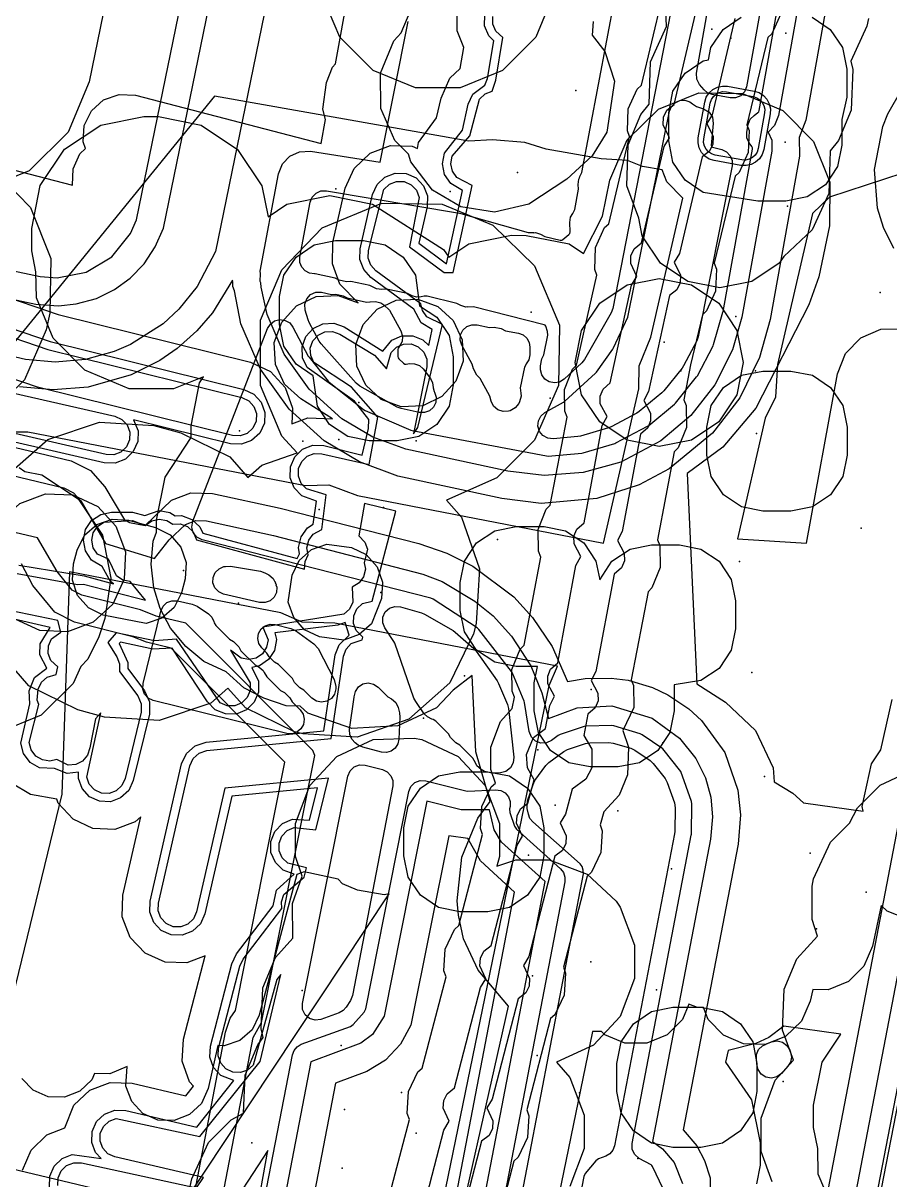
# Model space of a CAD drawing. Header units: metres. Extents: x 3158 to 3711, y 9867 to 11440.
# Drawn here: x 3272.53 to 3303.47, y 10383.64 to 10424.94 of the extents above; entities that cross this region are included whole.
import ezdxf

# ---------------------------------------------------------------- set-up
doc = ezdxf.new("R2010")
doc.units = ezdxf.units.M
for name, color, linetype in [('AI_GREENING_ALLOWED_ZONE', 4, 'Continuous'), ('AI_GREENING_EXCLUSIONS', 1, 'Continuous'), ('AI_GREENING_LAWN', 82, 'Continuous'), ('AI_GREENING_REJECTED', 6, 'Continuous')]:
    doc.layers.add(name, color=color, linetype=linetype)

msp = doc.modelspace()

# ---------------------------------------------------------------- linework, layer by layer
at = {"layer": 'AI_GREENING_ALLOWED_ZONE'}
msp.add_lwpolyline([(3299.029, 10388.47), (3299.027, 10388.478), (3299.25, 10388.565), (3299.445, 10388.6), (3299.639, 10388.555), (3299.799, 10388.44), (3299.903, 10388.27), (3299.929, 10388.199), (3299.959, 10388.022), (3299.924, 10387.846), (3299.83, 10387.694), (3299.602, 10387.44), (3299.441, 10387.321), (3299.248, 10387.274), (3299.051, 10387.307), (3298.883, 10387.414), (3298.77, 10387.579), (3298.73, 10387.774), (3298.73, 10387.775), (3298.725, 10387.824), (3298.708, 10387.912), (3298.708, 10388.11), (3298.785, 10388.291), (3298.925, 10388.429), (3299.029, 10388.47)], close=True, dxfattribs=at)
at = {"layer": 'AI_GREENING_EXCLUSIONS'}
for points in [[(3269.184, 10415.717), (3272.987, 10414.902), (3273.787, 10414.848), (3274.428, 10414.914), (3275.144, 10415.114), (3275.796, 10415.437), (3276.352, 10415.841), (3276.845, 10416.353), (3277.246, 10416.952), (3277.536, 10417.62), (3298.644, 10520.516)], [(3270.376, 10416.484), (3273.136, 10415.894), (3273.739, 10415.848), (3274.783, 10416.051), (3275.693, 10416.598), (3276.365, 10417.433), (3276.578, 10417.923), (3297.664, 10520.714)], [(3294.232, 10489.178), (3279.394, 10416.794), (3278.745, 10415.541), (3278.088, 10414.732), (3277.525, 10414.207), (3276.36, 10413.464), (3275.782, 10413.216), (3274.755, 10412.937), (3273.679, 10412.842), (3272.616, 10412.935), (3264.966, 10414.735)], [(3307.502, 10466.38), (3299.493, 10421.65), (3299.351, 10421.287), (3299.128, 10421.055), (3299.256, 10420.761), (3299.263, 10420.37), (3298.189, 10414.44), (3297.855, 10413.278), (3297.228, 10412.031), (3296.366, 10410.933), (3295.292, 10410.022), (3293.871, 10409.268), (3292.528, 10408.892), (3291.135, 10408.79), (3289.835, 10408.943), (3286.191, 10409.726), (3285.019, 10410.159), (3283.911, 10410.811), (3282.738, 10411.867), (3281.845, 10413.124), (3281.242, 10414.543), (3281.023, 10415.511), (3281.015, 10415.67), (3280.995, 10415.721), (3281, 10416), (3280.996, 10416.083), (3281.646, 10419.563), (3281.787, 10419.919), (3282.052, 10420.196), (3282.052, 10420.196), (3282.401, 10420.353), (3282.784, 10420.367), (3285.275, 10419.976), (3286.282, 10425.002)], [(3308.494, 10466.25), (3300.478, 10421.473), (3300.235, 10420.856), (3300.247, 10420.193), (3299.196, 10414.361), (3298.817, 10413.002), (3298.115, 10411.568), (3297.143, 10410.304), (3295.594, 10409.027), (3294.526, 10408.46), (3293.007, 10407.97), (3291.022, 10407.796), (3289.622, 10407.966), (3285.913, 10408.766), (3284.54, 10409.28), (3283.282, 10410.032), (3282.029, 10411.161), (3281, 10412.586), (3280.302, 10414.2), (3280.072, 10415.388), (3280.011, 10415.543), (3280.013, 10415.691), (3280, 10415.761), (3279.289, 10414.594), (3278.737, 10413.96), (3278.024, 10413.328), (3277.405, 10412.901), (3276.384, 10412.381), (3274.857, 10411.942), (3273.601, 10411.845), (3272.396, 10411.96)], [(3277.484, 10435.526), (3274.891, 10422.843), (3274.135, 10421.044), (3272.747, 10419.671), (3271.867, 10419.313), (3272.796, 10418.354), (3273.515, 10416.541), (3273.485, 10414.59), (3273.358, 10413.997), (3272.584, 10412.206), (3271.377, 10411.035)], [(3267.079, 10421.03), (3274.297, 10419.152), (3274.316, 10419.741), (3274.559, 10420.274), (3274.762, 10420.464), (3274.678, 10420.705), (3274.712, 10421.289), (3274.966, 10421.816), (3275.403, 10422.206), (3275.955, 10422.399), (3276.54, 10422.365), (3283.17, 10420.65), (3283.325, 10421.502), (3283.227, 10421.871), (3283.355, 10422.824), (3283.569, 10423.368), (3283.685, 10423.488), (3284.616, 10428.625)], [(3302.711, 10425.108), (3302.656, 10424.837), (3302.086, 10423.58), (3302.148, 10423.292), (3302.093, 10421.833), (3301.64, 10420.75), (3301.342, 10420.38), (3301.299, 10418.865), (3300.696, 10417.56), (3299.686, 10416.615), (3299.525, 10416.373), (3298.551, 10415.722), (3297.403, 10415.494), (3296.255, 10415.722), (3295.282, 10416.373), (3294.632, 10417.346), (3294.507, 10417.974), (3294.079, 10419.136), (3294.134, 10420.595), (3294.587, 10421.678), (3294.885, 10422.048), (3294.928, 10423.563), (3295.499, 10424.82), (3295.437, 10426.296)], [(3291.456, 10425.959), (3290.836, 10424.437), (3289.649, 10423.25), (3288.127, 10422.63), (3286.543, 10422.63), (3285.021, 10423.25), (3283.834, 10424.437), (3283.23, 10425.882)], [(3270.74, 10415.574), (3273.78, 10414.539), (3280.653, 10412.836), (3281.359, 10412.504), (3281.884, 10411.927), (3282.149, 10411.193), (3282.123, 10410.63), (3282.696, 10410.854), (3283.571, 10410.818), (3282.442, 10411.524), (3281.866, 10412.05), (3281.534, 10412.756), (3281.498, 10413.536), (3281.763, 10414.27), (3282.288, 10414.847), (3282.995, 10415.178), (3283.774, 10415.214), (3284.495, 10414.954), (3283.836, 10415.624), (3283.569, 10416.343), (3283.592, 10417.109), (3284.031, 10419.044), (3284.349, 10419.757), (3284.915, 10420.294), (3285.644, 10420.573), (3286.424, 10420.552), (3286.609, 10420.47), (3286.65, 10420.682), (3287.287, 10421.561), (3287.449, 10422.269), (3287.768, 10422.981), (3288.131, 10423.322), (3288.263, 10424.07), (3288.022, 10424.665), (3288.03, 10425.445)], [(3292.884, 10425.005), (3292.841, 10424.508), (3293.296, 10423.928), (3293.64, 10422.875), (3293.373, 10421.046), (3292.843, 10420.202), (3291.945, 10419.37), (3290.584, 10418.475), (3289.363, 10418.189), (3288.154, 10418.383), (3287.144, 10418.983), (3286.374, 10419.992), (3286.29, 10420.262), (3285.797, 10420.755), (3285.305, 10421.895), (3285.291, 10423.153), (3285.759, 10424.306), (3286.031, 10424.597), (3286.385, 10425.443)], [(3285.467, 10382.543), (3286.318, 10385.8), (3286.243, 10386.013), (3286.287, 10386.792), (3286.625, 10387.495), (3286.776, 10387.631), (3287.627, 10390.887), (3287.552, 10391.1), (3287.596, 10391.879), (3287.934, 10392.582), (3288.085, 10392.718), (3288.936, 10395.975), (3288.862, 10396.187), (3288.905, 10396.966), (3289.243, 10397.67), (3289.39, 10397.801), (3289.227, 10398.293), (3289.227, 10399.085), (3289.568, 10400.002), (3289.987, 10400.472), (3290.076, 10400.879), (3289.987, 10401.086), (3289.979, 10401.866), (3290.27, 10402.59), (3290.412, 10402.735), (3291.014, 10405.877), (3290.925, 10406.084), (3290.917, 10406.864), (3291.208, 10407.588), (3291.35, 10407.733), (3291.952, 10410.875), (3291.864, 10411.082), (3291.855, 10411.862), (3292.146, 10412.586), (3292.288, 10412.731), (3293.016, 10415.939), (3292.937, 10416.15), (3292.965, 10416.93), (3293.288, 10417.64), (3293.437, 10417.778), (3294.182, 10420.889), (3294.103, 10421.1), (3294.13, 10421.88), (3294.454, 10422.59), (3294.602, 10422.728), (3295.348, 10425.838)], [(3286.626, 10381.833), (3287.549, 10385.419), (3287.742, 10385.732), (3287.53, 10386.195), (3287.546, 10386.468), (3287.664, 10386.714), (3287.936, 10386.92), (3288.858, 10390.506), (3289.051, 10390.819), (3288.84, 10391.283), (3288.855, 10391.555), (3288.973, 10391.801), (3289.245, 10392.007), (3290.168, 10395.593), (3290.361, 10395.906), (3290.149, 10396.37), (3290.164, 10396.643), (3290.282, 10396.889), (3290.554, 10397.095), (3290.769, 10397.929), (3290.54, 10398.356), (3290.501, 10398.828), (3290.753, 10399.434), (3291.176, 10399.762), (3291.33, 10400.58), (3291.502, 10400.905), (3291.259, 10401.353), (3291.257, 10401.626), (3291.358, 10401.88), (3291.616, 10402.103), (3292.268, 10405.578), (3292.44, 10405.903), (3292.198, 10406.351), (3292.195, 10406.624), (3292.296, 10406.878), (3292.554, 10407.101), (3293.206, 10410.576), (3293.378, 10410.901), (3293.136, 10411.349), (3293.133, 10411.622), (3293.235, 10411.876), (3293.492, 10412.099), (3294.255, 10415.583), (3294.442, 10415.9), (3294.22, 10416.359), (3294.23, 10416.632), (3294.343, 10416.88), (3294.611, 10417.092), (3295.421, 10420.533), (3295.607, 10420.85), (3295.386, 10421.309), (3295.396, 10421.582), (3295.509, 10421.83), (3295.776, 10422.042), (3296.587, 10425.483)], [(3272.319, 10405.292), (3274.469, 10404.892), (3274.68, 10404.909), (3276.895, 10404.338), (3276.356, 10405.001), (3276.091, 10405.058), (3275.866, 10405.212), (3275.574, 10405.801), (3275.187, 10405.984), (3275.036, 10406.211), (3274.982, 10406.479), (3275.036, 10406.747), (3275.187, 10406.974), (3275.415, 10407.126), (3276.432, 10407.179), (3276.889, 10407), (3277.124, 10407.175), (3277.391, 10407.235), (3277.66, 10407.187), (3277.88, 10407.048), (3278.139, 10407.06), (3278.396, 10406.967), (3278.598, 10406.783), (3278.716, 10406.487), (3282.579, 10405.445), (3282.594, 10405.72), (3282.706, 10405.955), (3282.663, 10406.211), (3282.724, 10406.477), (3282.883, 10406.699), (3283.195, 10406.858), (3283.344, 10408.104), (3282.648, 10408.311), (3282.459, 10408.508), (3282.359, 10408.762), (3282.364, 10409.036), (3282.474, 10409.286), (3282.671, 10409.475), (3282.925, 10409.575), (3283.198, 10409.569), (3284.878, 10409.187), (3285.189, 10410.873), (3284.257, 10411.948), (3282.912, 10412.821), (3282.796, 10413.069), (3282.783, 10413.341), (3282.876, 10413.598), (3283.06, 10413.8), (3283.307, 10413.916), (3283.58, 10413.929), (3283.837, 10413.836), (3285.075, 10413.089), (3285.508, 10412.603), (3285.668, 10413.179), (3285.858, 10413.375), (3286.109, 10413.483), (3286.382, 10413.487), (3286.636, 10413.386), (3286.832, 10413.196), (3286.94, 10412.945), (3286.944, 10412.672), (3286.472, 10410.278), (3286.617, 10410.508), (3287.507, 10414.182), (3286.946, 10414.454), (3286.788, 10414.677), (3286.734, 10414.915), (3285.127, 10416.104), (3284.945, 10416.302), (3284.852, 10416.554), (3284.86, 10416.822), (3285.41, 10419.006), (3285.609, 10419.194), (3285.864, 10419.292), (3286.137, 10419.284), (3286.386, 10419.173), (3286.574, 10418.975), (3286.672, 10418.72), (3286.327, 10416.958), (3287.567, 10416.041), (3287.887, 10416.034), (3288.557, 10419.144), (3288.008, 10419.427), (3287.855, 10419.653), (3287.801, 10419.921), (3287.853, 10420.189), (3288.473, 10420.92), (3288.828, 10422.227), (3289.027, 10422.415), (3289.274, 10422.509), (3289.405, 10422.905), (3289.661, 10424.43), (3289.402, 10424.653), (3289.3, 10424.907), (3289.302, 10425.18)], [(3272.38, 10405.586), (3274.714, 10405.207), (3275.761, 10404.927), (3275.651, 10405.003), (3275.353, 10405.545), (3274.975, 10405.772), (3274.759, 10406.097), (3274.682, 10406.479), (3274.759, 10406.862), (3274.975, 10407.186), (3275.3, 10407.403), (3275.682, 10407.479), (3276.432, 10407.479), (3276.877, 10407.362), (3277.384, 10407.535), (3277.769, 10407.467), (3277.959, 10407.346), (3278.183, 10407.356), (3278.551, 10407.224), (3278.839, 10406.962), (3278.945, 10406.736), (3282.318, 10405.826), (3282.401, 10405.998), (3282.363, 10406.219), (3282.451, 10406.6), (3282.677, 10406.918), (3282.89, 10407.051), (3283.007, 10407.871), (3282.477, 10408.065), (3282.206, 10408.346), (3282.064, 10408.71), (3282.071, 10409.1), (3282.228, 10409.457), (3282.509, 10409.728), (3282.872, 10409.87), (3283.262, 10409.862), (3284.634, 10409.518), (3284.861, 10410.473), (3284.868, 10410.786), (3284.359, 10411.449), (3282.67, 10412.643), (3282.505, 10412.997), (3282.487, 10413.386), (3282.619, 10413.753), (3282.882, 10414.042), (3283.235, 10414.208), (3283.625, 10414.226), (3283.992, 10414.093), (3285.371, 10413.228), (3285.688, 10413.622), (3286.046, 10413.777), (3286.437, 10413.782), (3286.799, 10413.638), (3287.009, 10413.434), (3287.136, 10414.003), (3286.74, 10414.236), (3286.474, 10414.735), (3284.948, 10415.863), (3284.689, 10416.146), (3284.556, 10416.505), (3284.568, 10416.888), (3285.007, 10418.823), (3285.165, 10419.179), (3285.449, 10419.448), (3285.813, 10419.587), (3286.203, 10419.577), (3286.559, 10419.418), (3286.828, 10419.135), (3286.967, 10418.771), (3286.957, 10418.38), (3286.662, 10417.083), (3287.649, 10416.353), (3288.211, 10418.961), (3287.796, 10419.214), (3287.578, 10419.537), (3287.501, 10419.92), (3287.576, 10420.303), (3288.212, 10421.121), (3288.424, 10422.045), (3288.583, 10422.401), (3289.011, 10422.724), (3289.111, 10422.965), (3289.33, 10424.306), (3289.151, 10424.489), (3289.005, 10424.851), (3289.009, 10425.241)], [(3297.938, 10425.113), (3297.128, 10421.672), (3296.941, 10421.355), (3297.162, 10420.896), (3297.153, 10420.623), (3297.04, 10420.375), (3296.772, 10420.163), (3295.962, 10416.722), (3295.775, 10416.405), (3295.997, 10415.946), (3295.987, 10415.673), (3295.874, 10415.425), (3295.606, 10415.213), (3294.859, 10411.792), (3294.687, 10411.467), (3294.929, 10411.018), (3294.932, 10410.745), (3294.83, 10410.492), (3294.573, 10410.268), (3293.921, 10406.794), (3293.749, 10406.469), (3293.991, 10406.021), (3293.994, 10405.747), (3293.892, 10405.494), (3293.635, 10405.27), (3292.982, 10401.796), (3292.811, 10401.471), (3293.053, 10401.023), (3293.056, 10400.749), (3292.954, 10400.496), (3292.696, 10400.273), (3292.552, 10399.503), (3292.834, 10399.022), (3292.834, 10398.356), (3292.621, 10397.944), (3292.126, 10397.586), (3291.897, 10396.697), (3291.704, 10396.384), (3291.916, 10395.921), (3291.901, 10395.648), (3291.783, 10395.402), (3291.511, 10395.196), (3290.588, 10391.61), (3290.395, 10391.297), (3290.607, 10390.834), (3290.592, 10390.561), (3290.473, 10390.315), (3290.202, 10390.109), (3289.279, 10386.523), (3289.086, 10386.21), (3289.298, 10385.746), (3289.283, 10385.474), (3289.164, 10385.228), (3288.893, 10385.022), (3287.97, 10381.435)], [(3299.584, 10425.275), (3299.26, 10424.565), (3299.112, 10424.426), (3298.367, 10421.316), (3298.445, 10421.105), (3298.418, 10420.325), (3298.095, 10419.615), (3297.946, 10419.477), (3297.201, 10416.366), (3297.28, 10416.155), (3297.252, 10415.375), (3296.929, 10414.665), (3296.78, 10414.527), (3296.359, 10412.739), (3296.113, 10411.493), (3296.201, 10411.286), (3296.21, 10410.506), (3295.919, 10409.781), (3295.777, 10409.636), (3295.175, 10406.495), (3295.263, 10406.288), (3295.271, 10405.508), (3294.981, 10404.783), (3294.839, 10404.638), (3294.236, 10401.497), (3294.325, 10401.29), (3294.333, 10400.51), (3293.94, 10399.681), (3294.147, 10399.085), (3294.108, 10398.099), (3293.806, 10397.376), (3293.261, 10396.779), (3293.129, 10396.316), (3293.203, 10396.103), (3293.16, 10395.324), (3292.822, 10394.621), (3292.67, 10394.486), (3291.819, 10391.229), (3291.894, 10391.016), (3291.851, 10390.237), (3291.513, 10389.534), (3291.361, 10389.398), (3290.51, 10386.141), (3290.585, 10385.929), (3290.542, 10385.15), (3290.203, 10384.446), (3290.052, 10384.311), (3289.201, 10381.054)], [(3300.699, 10425.151), (3301.348, 10424.718), (3301.781, 10424.069), (3301.933, 10423.304), (3301.933, 10422.304), (3301.758, 10421.504), (3301.758, 10420.585), (3301.606, 10419.819), (3301.172, 10419.17), (3300.523, 10418.737), (3299.758, 10418.585), (3298.758, 10418.585), (3296.813, 10418.896), (3296.164, 10419.33), (3295.731, 10419.979), (3295.578, 10420.744), (3295.578, 10421.744), (3295.731, 10422.509), (3296.164, 10423.158), (3296.813, 10423.592), (3296.998, 10423.629), (3296.998, 10423.629), (3297.086, 10424.069), (3297.519, 10424.718), (3298.168, 10425.151)], [(3303.616, 10416.893), (3303.247, 10417.65), (3303.031, 10418.34), (3302.921, 10419.712), (3303.218, 10421.249), (3303.405, 10421.707), (3303.912, 10422.591)], [(3271.919, 10410.349), (3272.7, 10410.353), (3282.609, 10408.436), (3283.44, 10408.461), (3284.471, 10408.076), (3293.249, 10406.378), (3294.515, 10411.879), (3294.519, 10412.71), (3294.941, 10413.727), (3296.085, 10418.698), (3295.516, 10419.271), (3295.347, 10419.701), (3294.642, 10419.828), (3294.103, 10420.04), (3293.166, 10420.094), (3291.2, 10420.443), (3290.437, 10420.686), (3289.289, 10420.779), (3288.447, 10420.734), (3279.357, 10422.332), (3271.365, 10412.52)], [(3287.58, 10379.754), (3289.858, 10389.838), (3288.773, 10391.121), (3288.256, 10392.241), (3288.075, 10393.089), (3288.027, 10393.598), (3288.189, 10395.156), (3288.765, 10396.553), (3289.205, 10397.153), (3288.687, 10398.927), (3288.561, 10401.643), (3287.888, 10401.125), (3287.288, 10400.497), (3285.904, 10399.85), (3284.265, 10399.757), (3282.699, 10400.309), (3282.416, 10400.549), (3281.923, 10400.565), (3281.128, 10400.834), (3280.414, 10401.212), (3279.775, 10401.785), (3278.982, 10402.148), (3278.335, 10402.681), (3277.795, 10403.335), (3277.427, 10404.038), (3277.191, 10404.78), (3277.101, 10405.629), (3277.175, 10406.441), (3277.296, 10406.77), (3277.296, 10407.196), (3277.6, 10408.727), (3278.524, 10410.143), (3278.524, 10410.569), (3278.828, 10412.1), (3278.974, 10412.318), (3277.9, 10411.885), (3276.316, 10411.885), (3274.73, 10412.548), (3273.607, 10413.692), (3273.003, 10415.137), (3272.987, 10416.057), (3272.838, 10416.807), (3272.838, 10417.609), (3273.142, 10419.14), (3274.01, 10420.437), (3275.307, 10421.305), (3276.838, 10421.609), (3277.36, 10421.604), (3278.891, 10421.3), (3280.188, 10420.432), (3281.056, 10419.135), (3281.275, 10418.032), (3281.945, 10418.479), (3283.475, 10418.784), (3285.006, 10418.479), (3287.542, 10416.865), (3287.727, 10416.588), (3288.441, 10417.065), (3289.971, 10417.369), (3290.493, 10417.364), (3292.024, 10417.06), (3292.533, 10416.72), (3293.213, 10418.048), (3293.482, 10419.339), (3294.093, 10420.775), (3295.208, 10421.868), (3296.655, 10422.451), (3298.216, 10422.436), (3299.652, 10421.825), (3300.745, 10420.711), (3301.328, 10419.263), (3301.313, 10417.703), (3300.934, 10415.886), (3300.579, 10414.882), (3298.692, 10411.195), (3297.51, 10409.801), (3296.235, 10408.858), (3296.583, 10401.355), (3297.608, 10400.693), (3298.676, 10399.68), (3299.306, 10398.348), (3299.341, 10397.851), (3300.012, 10397.447), (3300.387, 10397.106), (3302.517, 10396.805), (3302.486, 10396.975), (3302.815, 10398.5), (3303.154, 10398.99), (3303.561, 10400.787)], [(3308.517, 10421.088), (3301.316, 10418.732), (3300.708, 10418.145), (3299.467, 10412.751), (3299.389, 10411.589), (3299.026, 10410.837), (3298.035, 10406.529), (3300.498, 10406.369), (3301.604, 10412.424), (3301.891, 10413.15), (3302.434, 10413.71), (3303.15, 10414.02), (3303.93, 10414.032)], [(3271.939, 10408.784), (3273.406, 10410.071), (3275.253, 10410.698), (3277.2, 10410.571), (3278.155, 10410.315), (3279.905, 10409.452), (3280.55, 10408.717), (3281.051, 10409.162), (3282.314, 10409.6), (3281.763, 10410.197), (3281.008, 10412.003), (3281.008, 10414.332), (3281.763, 10416.138), (3283.21, 10417.632), (3285.334, 10418.519), (3287.488, 10418.483), (3289.294, 10417.728), (3290.787, 10416.281), (3291.674, 10414.157), (3291.639, 10412.003), (3290.787, 10410.054), (3289.437, 10408.704), (3287.639, 10407.915), (3288.184, 10407.302), (3288.823, 10405.459), (3288.709, 10403.511), (3288.612, 10403.139), (3287.76, 10401.384), (3286.302, 10400.088), (3284.459, 10399.448), (3282.512, 10399.563), (3282.221, 10399.638), (3280.466, 10400.49), (3279.837, 10401.197), (3279.23, 10400.664), (3277.383, 10400.037), (3275.436, 10400.165), (3274.481, 10400.42), (3272.731, 10401.283), (3271.445, 10402.75)], [(3269.265, 10414.703), (3273.413, 10413.29), (3280.34, 10411.574), (3280.587, 10411.458), (3280.771, 10411.256), (3280.864, 10410.999), (3280.851, 10410.726), (3280.735, 10410.479), (3280.533, 10410.295), (3280.276, 10410.202), (3280.003, 10410.215), (3273.048, 10411.939), (3268.628, 10413.441)], [(3269.685, 10414.877), (3273.498, 10413.579), (3280.412, 10411.865), (3280.765, 10411.699), (3281.028, 10411.41), (3281.16, 10411.043), (3281.142, 10410.654), (3280.976, 10410.301), (3280.688, 10410.038), (3280.321, 10409.905), (3279.931, 10409.924), (3276.469, 10410.782), (3276.635, 10410.389), (3276.624, 10409.999), (3276.464, 10409.642), (3276.18, 10409.375), (3275.816, 10409.236), (3275.426, 10409.247), (3270.203, 10410.442)], [(3269.843, 10412.268), (3275.805, 10410.904), (3276.054, 10410.793), (3276.242, 10410.594), (3276.339, 10410.339), (3276.331, 10410.066), (3276.219, 10409.816), (3276.021, 10409.629), (3275.766, 10409.531), (3275.493, 10409.539), (3270.048, 10410.785)], [(3263.513, 10411.887), (3274.239, 10409.31), (3274.934, 10408.97), (3275.448, 10408.39), (3276.143, 10407.206), (3276.329, 10407.112), (3276.885, 10407.01), (3277.821, 10407.905), (3278.516, 10408.169), (3279.296, 10408.153), (3281.712, 10407.62), (3286.66, 10406.36), (3287.659, 10406.011), (3288.581, 10405.55), (3290.044, 10404.455), (3290.721, 10403.716), (3291.412, 10402.686), (3291.969, 10401.43), (3292.598, 10401.543), (3293.526, 10401.559), (3294.132, 10401.476), (3295.002, 10401.217), (3295.548, 10400.959), (3296.3, 10400.453), (3296.75, 10400.037), (3297.581, 10398.894), (3298.051, 10397.552), (3298.144, 10396.67), (3298.055, 10395.62), (3296.095, 10385.421), (3296.58, 10384.85), (3296.857, 10384.329), (3297.056, 10383.709), (3297.058, 10382.929)], [(3263.28, 10410.915), (3273.981, 10408.344), (3274.329, 10408.174), (3274.585, 10407.884), (3275.474, 10406.362), (3277.221, 10405.828), (3277.745, 10406.487), (3278.328, 10407.043), (3278.691, 10407.185), (3279.081, 10407.177), (3281.463, 10406.651), (3286.8, 10405.27), (3287.489, 10405.002), (3288.661, 10404.3), (3289.307, 10403.78), (3289.968, 10403.058), (3290.651, 10401.995), (3291.054, 10401.026), (3291.289, 10400.116), (3292.312, 10400.49), (3293.543, 10400.56), (3294.989, 10400.13), (3295.966, 10399.415), (3296.543, 10398.689), (3296.892, 10397.992), (3297.081, 10397.307), (3297.146, 10396.6), (3297.073, 10395.808), (3294.997, 10385.005), (3295.356, 10384.751), (3295.776, 10384.255), (3296.076, 10383.511)], [(3271.214, 10339.13), (3280.741, 10388.724), (3281.042, 10389.261), (3282.946, 10398.797), (3282.875, 10398.966), (3278.334, 10403.52), (3277.282, 10403.773), (3276.716, 10403.996), (3274.626, 10404.522), (3274.277, 10404.697), (3273.743, 10405.368), (3273.043, 10406.56), (3262.814, 10408.97)], [(3272.391, 10409.072), (3272.59, 10408.938), (3273.193, 10408.819), (3274.49, 10407.951), (3275.358, 10406.654), (3275.662, 10405.123), (3275.441, 10403.682), (3275.229, 10403.027), (3274.836, 10402.237), (3274.587, 10401.97), (3274.315, 10401.357), (3273.171, 10400.234), (3271.649, 10399.614)], [(3273.772, 10383.437), (3273.777, 10383.71), (3273.885, 10383.961), (3274.082, 10384.151), (3274.336, 10384.251), (3274.609, 10384.247), (3278.725, 10383.358), (3278.966, 10383.726), (3275.807, 10384.458), (3275.559, 10384.571), (3275.372, 10384.77), (3275.275, 10385.025), (3275.284, 10385.298), (3275.397, 10385.547), (3275.596, 10385.734), (3275.851, 10385.83), (3278.843, 10385.19), (3280.988, 10387.869), (3281.726, 10390.969), (3281.587, 10390.788), (3280.748, 10387.74), (3280.544, 10387.558), (3280.287, 10387.468), (3280.014, 10387.483), (3279.768, 10387.602), (3279.586, 10387.805), (3279.495, 10388.063), (3279.51, 10388.336), (3280.267, 10391.274), (3280.388, 10391.524), (3281.763, 10393.325), (3281.749, 10393.569), (3281.838, 10393.827), (3282.566, 10394.444), (3282.647, 10394.776), (3281.978, 10394.949), (3281.781, 10395.139), (3281.672, 10395.389), (3281.667, 10395.663), (3281.767, 10395.917), (3281.957, 10396.113), (3282.207, 10396.222), (3282.98, 10396.139), (3283.43, 10397.982), (3279.73, 10397.621), (3278.724, 10393.207), (3278.613, 10392.958), (3278.414, 10392.77), (3278.159, 10392.673), (3277.886, 10392.68), (3277.637, 10392.792), (3277.449, 10392.99), (3277.352, 10393.245), (3277.359, 10393.518), (3278.477, 10398.424), (3278.599, 10398.687), (3278.816, 10398.878), (3279.092, 10398.965), (3283.527, 10399.398), (3283.971, 10402.337), (3284.063, 10402.594), (3284.247, 10402.796), (3284.636, 10402.919), (3284.661, 10403.022), (3284.414, 10403.252), (3284.32, 10403.509), (3284.332, 10403.782), (3284.448, 10404.029), (3284.649, 10404.214), (3284.986, 10404.304), (3285.831, 10407.518), (3284.712, 10407.788), (3284.509, 10406.638), (3284.735, 10406.413), (3284.826, 10406.156), (3284.71, 10405.672), (3284.748, 10405.442), (3284.687, 10405.175), (3284.529, 10404.953), (3284.281, 10404.805), (3284.304, 10404.263), (3284.185, 10404.017), (3283.981, 10403.835), (3281.086, 10403.379), (3281.272, 10402.926), (3281.223, 10402.657), (3281.075, 10402.428), (3280.85, 10402.273), (3280.583, 10402.215), (3280.314, 10402.265), (3279.935, 10402.559), (3280.641, 10401.385), (3280.639, 10401.111), (3280.532, 10400.86), (3280.337, 10400.668), (3280.084, 10400.566), (3279.811, 10400.568), (3279.56, 10400.675), (3278.003, 10402.95), (3277.224, 10402.884), (3275.857, 10403.17), (3275.556, 10402.831), (3275.877, 10402.321), (3275.973, 10402.065), (3275.965, 10401.795), (3276.623, 10400.922), (3276.749, 10400.642), (3276.744, 10400.336), (3276.171, 10397.965), (3276.056, 10397.717), (3275.855, 10397.532), (3275.598, 10397.438), (3275.326, 10397.449), (3275.078, 10397.564), (3274.893, 10397.765), (3274.799, 10398.021), (3275.3, 10400.321), (3275.108, 10400.099), (3274.911, 10399.061), (3274.827, 10398.801), (3274.65, 10398.593), (3274.407, 10398.468), (3274.135, 10398.446), (3273.728, 10398.655), (3273.488, 10398.594), (3273.218, 10398.632), (3272.983, 10398.771), (3272.818, 10398.989), (3272.75, 10399.253), (3273.093, 10400.608), (3273.033, 10400.765), (3273.069, 10401.159), (3273.182, 10401.408), (3273.382, 10401.594), (3273.707, 10401.688), (3273.77, 10401.956), (3273.52, 10402.184), (3273.424, 10402.44), (3273.433, 10402.713), (3273.546, 10402.962), (3273.88, 10403.199), (3273.763, 10403.61), (3271.689, 10404.045)], [(3270.232, 10339.319), (3279.759, 10388.913), (3279.924, 10389.409), (3280.107, 10389.691), (3281.877, 10398.551), (3277.814, 10402.625), (3276.933, 10402.836), (3276.45, 10403.033), (3274.36, 10403.558), (3273.662, 10403.908), (3272.881, 10404.862), (3272.468, 10405.631)], [(3284.631, 10368.804), (3291.316, 10401.286), (3291.609, 10401.98), (3283.655, 10403.518), (3282.491, 10403.555), (3281.726, 10403.891), (3274.184, 10405.35), (3273.917, 10397.407), (3272.054, 10389.766)], [(3273.477, 10383.383), (3273.483, 10383.773), (3273.639, 10384.131), (3273.919, 10384.403), (3274.282, 10384.546), (3275.314, 10384.401), (3275.117, 10384.611), (3274.979, 10384.976), (3274.992, 10385.366), (3275.153, 10385.722), (3275.437, 10385.989), (3275.802, 10386.126), (3276.192, 10386.114), (3278.726, 10385.525), (3280.057, 10387.186), (3279.587, 10387.362), (3279.327, 10387.653), (3279.198, 10388.021), (3279.22, 10388.41), (3279.976, 10391.349), (3280.15, 10391.706), (3281.462, 10393.425), (3281.58, 10393.978), (3282.208, 10394.549), (3281.816, 10394.697), (3281.535, 10394.968), (3281.379, 10395.326), (3281.372, 10395.716), (3281.515, 10396.079), (3281.786, 10396.36), (3282.143, 10396.516), (3282.755, 10396.483), (3283.039, 10397.643), (3279.975, 10397.343), (3279.017, 10393.14), (3278.857, 10392.784), (3278.574, 10392.516), (3278.209, 10392.377), (3277.819, 10392.388), (3277.463, 10392.547), (3277.195, 10392.83), (3277.056, 10393.195), (3277.067, 10393.585), (3278.185, 10398.491), (3278.358, 10398.866), (3278.668, 10399.139), (3279.063, 10399.264), (3283.265, 10399.674), (3283.674, 10402.382), (3283.807, 10402.749), (3284.169, 10403.084), (3284.027, 10403.54), (3283.765, 10403.449), (3281.52, 10403.174), (3281.572, 10402.931), (3281.502, 10402.547), (3281.29, 10402.219), (3280.969, 10401.997), (3280.7, 10401.939), (3280.936, 10401.441), (3280.932, 10401.05), (3280.78, 10400.691), (3280.502, 10400.418), (3280.14, 10400.271), (3279.75, 10400.275), (3279.391, 10400.427), (3279.117, 10400.705), (3277.856, 10402.627), (3277.162, 10402.59), (3276, 10402.834), (3275.962, 10402.789), (3276.269, 10402.114), (3276.262, 10401.898), (3276.862, 10401.102), (3277.043, 10400.703), (3277.036, 10400.265), (3276.462, 10397.895), (3276.298, 10397.541), (3276.011, 10397.276), (3275.645, 10397.142), (3275.255, 10397.158), (3274.901, 10397.322), (3274.637, 10397.609), (3274.502, 10397.975), (3274.511, 10398.191), (3274.1, 10398.149), (3273.654, 10398.332), (3273.119, 10398.349), (3272.783, 10398.547), (3272.548, 10398.859), (3272.451, 10399.237), (3272.768, 10400.636), (3272.749, 10401.105), (3272.939, 10401.583), (3273.377, 10401.907), (3273.128, 10402.392), (3273.141, 10402.781), (3273.497, 10403.359), (3271.903, 10403.727)], [(3278.493, 10383.398), (3278.548, 10383.67), (3279.15, 10384.974), (3279.961, 10385.785), (3280.401, 10386.025), (3280.456, 10387.38), (3280.909, 10388.463), (3281.099, 10388.726), (3281.029, 10389.034), (3281.084, 10390.492), (3281.537, 10391.576), (3282.154, 10392.264), (3282.143, 10393.505), (3282.492, 10394.48), (3282.257, 10395.182), (3282.257, 10396.369), (3282.765, 10397.724), (3283.725, 10398.755), (3285.03, 10399.358), (3286.488, 10399.413), (3286.759, 10399.358), (3288.064, 10398.755), (3289.024, 10397.724), (3289.532, 10396.369), (3289.532, 10395.182), (3289.447, 10394.838), (3290.126, 10395.064), (3291.314, 10395.064), (3292.668, 10394.556), (3293.7, 10393.596), (3293.849, 10393.375), (3294.357, 10392.02), (3294.357, 10390.833), (3293.849, 10389.478), (3292.889, 10388.447), (3291.577, 10387.842), (3292.048, 10387.299), (3292.556, 10385.944), (3292.556, 10384.757), (3292.048, 10383.403)], [(3296.401, 10357.936), (3304.354, 10399.313)], [(3297.383, 10357.747), (3305.309, 10399.006)], [(3299.272, 10383.564), (3298.874, 10384.654), (3298.874, 10385.841), (3299.382, 10387.196), (3300.031, 10387.917), (3299.643, 10388.984), (3299.698, 10390.443), (3300.151, 10391.526), (3300.889, 10392.336), (3300.696, 10392.936), (3300.696, 10394.123), (3300.751, 10394.394), (3301.354, 10395.699), (3302.028, 10396.373), (3302.314, 10396.922), (3303.125, 10397.733), (3304.429, 10398.335)], [(3272.506, 10383.985), (3272.816, 10384.701), (3273.377, 10385.243), (3274.015, 10385.495), (3274.339, 10386.304), (3274.909, 10386.837), (3275.639, 10387.113), (3276.419, 10387.088), (3278.339, 10386.641), (3278.612, 10386.981), (3278.466, 10387.144), (3278.208, 10387.88), (3278.251, 10388.66), (3279.028, 10391.64), (3278.377, 10391.391), (3277.597, 10391.413), (3276.885, 10391.731), (3276.349, 10392.298), (3276.07, 10393.027), (3276.092, 10393.807), (3276.729, 10396.604), (3276.532, 10396.423), (3275.8, 10396.154), (3275.02, 10396.186), (3274.312, 10396.514), (3273.783, 10397.088), (3273.728, 10397.238), (3272.788, 10397.405), (3272.116, 10397.801)], [(3280.356, 10338.001), (3291.162, 10394.294), (3289.605, 10395.699), (3289.345, 10396.136), (3289.185, 10396.855), (3289.041, 10396.854), (3289.007, 10396.847), (3288.975, 10396.854), (3288.167, 10396.849), (3286.946, 10397.16), (3285.425, 10389.482), (3284.999, 10388.835), (3284.589, 10388.516), (3282.806, 10387.853), (3273.437, 10339.188)], [(3279.483, 10338.757), (3290.071, 10393.916), (3288.858, 10395.034), (3288.401, 10395.832), (3287.727, 10395.929), (3286.374, 10389.165), (3286.002, 10388.48), (3285.47, 10387.916), (3284.803, 10387.505), (3283.678, 10387.097), (3274.528, 10339.565)], [(3271.854, 10384.108), (3278.142, 10382.609), (3285.596, 10393.858), (3285.415, 10393.816), (3284.467, 10393.978), (3283.931, 10394.212), (3283.772, 10394.377), (3282.565, 10394.641), (3282.301, 10394.546), (3280.96, 10389.523), (3280.701, 10388.998), (3280.261, 10388.612), (3279.707, 10388.423), (3279.486, 10388.437), (3279.137, 10386.904), (3278.899, 10386.37), (3278.474, 10385.968), (3277.927, 10385.758), (3277.342, 10385.774), (3276.808, 10386.013), (3276.405, 10386.438), (3276.196, 10386.985), (3276.24, 10387.692), (3275.625, 10387.423), (3275.078, 10387.441), (3274.977, 10387.211), (3274.554, 10386.806), (3274.009, 10386.593), (3273.424, 10386.606), (3272.888, 10386.841), (3272.483, 10387.264)], [(3304.098, 10392.944), (3303.373, 10393.234), (3303.16, 10393.441), (3302.855, 10391.984), (3302.55, 10391.266), (3301.993, 10390.72), (3301.269, 10390.428), (3300.718, 10390.433), (3300.628, 10390.019), (3300.315, 10389.304), (3299.753, 10388.762), (3299.027, 10388.478), (3298.246, 10388.492), (3297.531, 10388.805), (3296.99, 10389.367), (3296.825, 10389.788), (3296.602, 10389.788), (3296.301, 10389.912), (3296.072, 10389.362), (3295.519, 10388.812), (3294.797, 10388.515), (3294.017, 10388.517), (3293.297, 10388.818), (3293.178, 10388.937), (3292.859, 10388.941), (3288.56, 10368.051)], [(3300.201, 10368.023), (3305.133, 10393.411)], [(3300.201, 10368.023), (3305.133, 10393.411)], [(3301.562, 10382.33), (3300.915, 10383.838), (3300.899, 10384.759), (3300.75, 10385.509), (3300.75, 10386.311), (3301.054, 10387.841), (3301.72, 10388.838), (3299.688, 10389.125), (3299.152, 10388.726), (3298.69, 10388.507), (3297.704, 10388.263), (3297.607, 10387.836), (3298.538, 10386.496), (3298.842, 10384.965), (3298.842, 10384.159), (3298.711, 10383.5)], [(3280.825, 10382.231), (3281.269, 10384.684), (3279.632, 10382.188)]]:
    msp.add_lwpolyline(points, dxfattribs=at)
for points in [[(3296.627, 10420.666), (3296.635, 10420.849), (3296.865, 10422.123), (3296.92, 10422.297), (3297.019, 10422.451), (3297.154, 10422.574), (3297.317, 10422.658), (3297.495, 10422.697), (3297.678, 10422.688), (3298.633, 10422.516), (3298.807, 10422.46), (3298.961, 10422.362), (3299.084, 10422.226), (3299.168, 10422.064), (3299.207, 10421.886), (3299.198, 10421.703), (3298.969, 10420.429), (3298.913, 10420.255), (3298.815, 10420.101), (3298.679, 10419.978), (3298.517, 10419.894), (3298.339, 10419.855), (3298.156, 10419.864), (3297.2, 10420.036), (3297.026, 10420.091), (3296.873, 10420.19), (3296.75, 10420.325), (3296.666, 10420.488), (3296.627, 10420.666)], [(3296.826, 10420.683), (3296.832, 10420.813), (3297.062, 10422.088), (3297.101, 10422.212), (3297.172, 10422.322), (3297.268, 10422.41), (3297.384, 10422.469), (3297.512, 10422.497), (3297.642, 10422.491), (3298.598, 10422.319), (3298.722, 10422.279), (3298.832, 10422.209), (3298.92, 10422.112), (3298.98, 10421.996), (3299.008, 10421.869), (3299.001, 10421.738), (3298.772, 10420.464), (3298.732, 10420.34), (3298.662, 10420.23), (3298.565, 10420.142), (3298.449, 10420.082), (3298.322, 10420.055), (3298.191, 10420.061), (3297.236, 10420.233), (3297.111, 10420.272), (3297.002, 10420.343), (3296.914, 10420.439), (3296.854, 10420.555), (3296.826, 10420.683)], [(3282.921, 10417.026), (3283.686, 10417.178), (3284.686, 10417.178), (3285.451, 10417.026), (3286.1, 10416.592), (3286.534, 10415.943), (3286.686, 10414.854), (3287.301, 10414.443), (3287.735, 10413.794), (3287.887, 10413.029), (3287.887, 10412.029), (3287.735, 10411.264), (3287.301, 10410.615), (3286.652, 10410.181), (3285.887, 10410.029), (3284.887, 10410.029), (3284.122, 10410.181), (3283.473, 10410.615), (3283.039, 10411.264), (3282.887, 10412.353), (3282.272, 10412.764), (3281.838, 10413.413), (3281.686, 10414.178), (3281.686, 10415.178), (3281.838, 10415.943), (3282.272, 10416.592), (3282.921, 10417.026)], [(3295.241, 10409.824), (3294.093, 10410.052), (3293.12, 10410.703), (3292.47, 10411.676), (3292.241, 10412.824), (3292.47, 10413.972), (3293.12, 10414.945), (3294.093, 10415.596), (3295.241, 10415.824), (3296.389, 10415.596), (3297.363, 10414.945), (3298.013, 10413.972), (3298.241, 10412.824), (3298.013, 10411.676), (3297.363, 10410.703), (3296.389, 10410.052), (3295.241, 10409.824)], [(3286.62, 10415.088), (3287.337, 10414.826), (3287.885, 10414.324), (3288.208, 10413.64), (3288.244, 10412.871), (3287.982, 10412.154), (3287.48, 10411.606), (3286.795, 10411.283), (3286.026, 10411.247), (3285.31, 10411.509), (3284.761, 10412.011), (3284.438, 10412.696), (3284.403, 10413.464), (3284.665, 10414.181), (3285.167, 10414.729), (3285.851, 10415.053), (3286.62, 10415.088)], [(3301.358, 10411.933), (3301.792, 10411.284), (3301.944, 10410.519), (3301.944, 10409.519), (3301.792, 10408.754), (3301.358, 10408.105), (3300.709, 10407.671), (3299.944, 10407.519), (3298.944, 10407.519), (3298.179, 10407.671), (3297.53, 10408.105), (3297.096, 10408.754), (3296.944, 10409.519), (3296.944, 10410.519), (3297.096, 10411.284), (3297.53, 10411.933), (3298.179, 10412.367), (3298.944, 10412.519), (3299.944, 10412.519), (3300.709, 10412.367), (3301.358, 10411.933)], [(3274.31, 10408.094), (3275.192, 10407.685), (3275.839, 10406.986), (3276.18, 10406.069), (3276.141, 10405.083), (3275.732, 10404.201), (3275.033, 10403.554), (3274.116, 10403.213), (3273.13, 10403.252), (3272.248, 10403.661), (3271.601, 10404.36), (3271.26, 10405.277), (3271.299, 10406.263), (3271.708, 10407.145), (3272.407, 10407.792), (3273.324, 10408.133), (3274.31, 10408.094)], [(3274.716, 10406.654), (3275.156, 10407.04), (3275.71, 10407.228), (3276.294, 10407.19), (3277.25, 10406.934), (3277.775, 10406.675), (3278.16, 10406.235), (3278.349, 10405.681), (3278.31, 10405.097), (3278.179, 10404.606), (3277.92, 10404.081), (3277.48, 10403.695), (3276.926, 10403.507), (3275.387, 10403.801), (3274.862, 10404.06), (3274.476, 10404.5), (3274.288, 10405.054), (3274.326, 10405.638), (3274.457, 10406.129), (3274.716, 10406.654)], [(3288.132, 10404.972), (3288.284, 10405.737), (3288.718, 10406.386), (3289.367, 10406.82), (3290.132, 10406.972), (3291.132, 10406.972), (3291.897, 10406.82), (3292.546, 10406.386), (3292.98, 10405.737), (3293.114, 10405.063), (3293.551, 10405.728), (3294.2, 10406.162), (3294.965, 10406.314), (3295.965, 10406.314), (3296.73, 10406.162), (3297.379, 10405.728), (3297.813, 10405.079), (3297.965, 10404.314), (3297.965, 10403.314), (3297.813, 10402.549), (3297.379, 10401.9), (3296.73, 10401.466), (3295.775, 10401.314), (3295.775, 10400.383), (3295.623, 10399.618), (3295.189, 10398.969), (3294.54, 10398.535), (3293.775, 10398.383), (3292.775, 10398.383), (3292.01, 10398.535), (3291.361, 10398.969), (3290.927, 10399.618), (3290.775, 10400.383), (3290.775, 10401.383), (3290.892, 10401.972), (3290.132, 10401.972), (3289.367, 10402.124), (3288.718, 10402.558), (3288.284, 10403.207), (3288.132, 10403.972), (3288.132, 10404.972)], [(3285.356, 10404.979), (3285.322, 10404.395), (3284.969, 10403.496), (3284.532, 10403.107), (3283.979, 10402.915), (3283.105, 10403.025), (3282.578, 10403.28), (3282.189, 10403.718), (3281.997, 10404.271), (3282.129, 10405.227), (3282.384, 10405.754), (3282.821, 10406.143), (3283.374, 10406.335), (3284.249, 10406.225), (3284.776, 10405.969), (3285.164, 10405.532), (3285.356, 10404.979)], [(3290.539, 10397.627), (3290.973, 10396.978), (3291.125, 10396.213), (3291.125, 10395.213), (3290.973, 10394.448), (3290.539, 10393.799), (3289.89, 10393.365), (3289.125, 10393.213), (3288.125, 10393.213), (3287.36, 10393.365), (3286.711, 10393.799), (3286.277, 10394.448), (3286.125, 10395.213), (3286.125, 10396.213), (3286.277, 10396.978), (3286.711, 10397.627), (3287.36, 10398.061), (3288.125, 10398.213), (3289.125, 10398.213), (3289.89, 10398.061), (3290.539, 10397.627)], [(3298.144, 10389.214), (3298.578, 10388.565), (3298.73, 10387.8), (3298.73, 10386.8), (3298.578, 10386.035), (3298.144, 10385.386), (3297.495, 10384.952), (3296.73, 10384.8), (3295.73, 10384.8), (3294.965, 10384.952), (3294.316, 10385.386), (3293.882, 10386.035), (3293.73, 10386.8), (3293.73, 10387.8), (3293.882, 10388.565), (3294.316, 10389.214), (3294.965, 10389.648), (3295.73, 10389.8), (3296.73, 10389.8), (3297.495, 10389.648), (3298.144, 10389.214)]]:
    msp.add_lwpolyline(points, close=True, dxfattribs=at)
at = {"layer": 'AI_GREENING_LAWN'}
for points in [[(3295.377, 10383.321), (3294.997, 10384.116), (3294.976, 10384.147), (3294.946, 10384.17), (3294.521, 10384.404), (3294.363, 10384.54), (3294.275, 10384.728), (3294.271, 10384.936), (3296.385, 10395.943), (3296.389, 10395.986), (3296.407, 10397.064), (3296.392, 10397.152), (3296.008, 10398.215), (3295.969, 10398.286), (3295.421, 10398.974), (3295.367, 10399.025), (3294.629, 10399.528), (3294.562, 10399.561), (3293.624, 10399.847), (3293.547, 10399.858), (3292.635, 10399.842), (3292.561, 10399.829), (3291.698, 10399.542), (3291.626, 10399.503), (3291.398, 10399.328), (3291.213, 10399.239), (3291.009, 10399.231), (3290.818, 10399.307), (3290.674, 10399.452), (3290.6, 10399.643), (3290.428, 10400.679), (3290.413, 10400.735), (3289.998, 10401.732), (3289.965, 10401.789), (3288.799, 10403.292), (3288.738, 10403.347), (3287.165, 10404.376), (3287.091, 10404.408), (3278.925, 10406.493), (3278.737, 10406.586), (3278.604, 10406.749), (3278.55, 10406.951), (3278.583, 10407.158), (3281.256, 10414.038), (3281.357, 10414.198), (3281.51, 10414.309), (3281.694, 10414.356), (3281.881, 10414.33), (3282.046, 10414.237), (3282.164, 10414.089), (3282.709, 10413.053), (3282.736, 10413.012), (3283.423, 10412.161), (3283.461, 10412.123), (3284.682, 10411.144), (3284.739, 10411.109), (3286.371, 10410.407), (3286.423, 10410.391), (3291.211, 10409.49), (3291.278, 10409.486), (3292.472, 10409.591), (3292.52, 10409.6), (3293.649, 10409.932), (3293.696, 10409.951), (3294.824, 10410.55), (3294.866, 10410.578), (3295.782, 10411.335), (3295.817, 10411.371), (3296.576, 10412.309), (3296.603, 10412.351), (3297.161, 10413.421), (3297.18, 10413.467), (3297.513, 10414.622), (3297.519, 10414.646), (3298.566, 10420.446), (3298.565, 10420.492), (3298.546, 10420.535), (3298.45, 10420.673), (3298.372, 10420.852), (3298.369, 10421.047), (3298.419, 10421.328), (3298.491, 10421.509), (3298.626, 10421.65), (3298.764, 10421.746), (3298.796, 10421.779), (3298.813, 10421.822), (3306.806, 10466.462)], [(3302.629, 10446.411), (3298.357, 10422.673), (3298.357, 10422.673), (3298.285, 10422.49), (3298.148, 10422.349), (3297.967, 10422.272), (3297.771, 10422.271), (3297.127, 10422.394), (3296.969, 10422.453), (3296.84, 10422.561), (3296.68, 10422.749), (3296.579, 10422.942), (3296.569, 10423.16), (3300.712, 10446.483)], [(3296.678, 10430.636), (3293.579, 10414.754), (3293.523, 10414.603), (3292.573, 10412.93), (3292.476, 10412.809), (3291.842, 10412.225), (3291.683, 10412.127), (3291.498, 10412.093), (3291.315, 10412.13), (3291.158, 10412.232), (3291.049, 10412.385), (3291.004, 10412.567), (3290.997, 10412.706), (3291.05, 10412.958), (3291.123, 10413.103), (3291.265, 10413.805), (3291.256, 10413.935), (3291.189, 10414.123), (3291.17, 10414.157), (3291.135, 10414.172), (3288.605, 10414.807), (3288.409, 10414.803), (3288.409, 10414.81), (3288.339, 10414.803), (3288.154, 10414.86), (3288.017, 10414.934), (3286.957, 10415.19), (3286.851, 10415.192), (3286.735, 10415.169), (3286.574, 10415.163), (3286.42, 10415.209), (3286.256, 10415.287), (3285.497, 10415.441), (3285.336, 10415.431), (3285.146, 10415.455), (3285.079, 10415.494), (3285.076, 10415.488), (3284.912, 10415.569), (3284.229, 10415.716), (3284.069, 10415.707), (3283.807, 10415.763), (3283.665, 10415.838), (3282.959, 10415.992), (3282.932, 10415.99), (3282.753, 10416.012), (3282.594, 10416.097), (3282.475, 10416.232), (3282.412, 10416.401), (3282.412, 10416.581), (3282.782, 10418.554), (3282.854, 10418.734), (3282.988, 10418.872), (3283.164, 10418.95), (3283.357, 10418.955), (3288.105, 10418.156), (3288.157, 10418.144), (3290.565, 10417.466), (3290.761, 10417.465), (3290.761, 10417.459), (3290.827, 10417.464), (3290.827, 10417.464), (3291.006, 10417.406), (3291.154, 10417.326), (3291.704, 10417.199), (3291.757, 10417.199), (3291.804, 10417.222), (3292.018, 10417.394), (3292.051, 10417.436), (3292.061, 10417.489), (3292.048, 10417.825), (3292.076, 10418.014), (3292.151, 10418.14), (3292.223, 10418.286), (3292.36, 10419.015), (3292.346, 10419.18), (3292.365, 10419.369), (3292.402, 10419.437), (3292.396, 10419.44), (3292.472, 10419.604), (3296.043, 10438.471)], [(3306.199, 10399.659), (3298.08, 10357.661)], [(3281.535, 10337.248), (3292.538, 10394.57), (3292.528, 10394.697), (3292.484, 10394.825), (3292.415, 10394.928), (3290.723, 10396.426), (3290.624, 10396.547), (3290.567, 10396.693), (3290.52, 10396.905), (3290.535, 10397.172), (3290.734, 10397.761), (3290.804, 10397.897), (3291.195, 10398.431), (3291.301, 10398.537), (3291.834, 10398.93), (3291.969, 10399.001), (3291.969, 10399.001), (3292.612, 10399.219), (3292.764, 10399.246), (3293.442, 10399.258), (3293.594, 10399.237), (3294.228, 10399.048), (3294.364, 10398.984), (3294.912, 10398.614), (3295.025, 10398.51), (3295.449, 10397.976), (3295.529, 10397.83), (3295.784, 10397.1), (3295.812, 10396.924), (3295.795, 10396.084), (3295.786, 10396), (3293.645, 10384.859), (3293.586, 10384.701), (3293.478, 10384.573), (3293.334, 10384.487), (3293.077, 10384.387), (3292.978, 10384.317), (3292.597, 10383.866), (3292.543, 10383.754), (3284.016, 10339.859)], [(3280.154, 10377.854), (3282.142, 10388.105), (3282.203, 10388.264), (3282.313, 10388.394), (3282.461, 10388.479), (3284.217, 10389.121), (3284.316, 10389.188), (3284.707, 10389.629), (3284.765, 10389.744), (3286.297, 10397.505), (3286.375, 10397.691), (3286.52, 10397.831), (3286.709, 10397.902), (3286.91, 10397.892), (3288.333, 10397.53), (3288.406, 10397.523), (3289.4, 10397.569), (3289.58, 10397.544), (3289.739, 10397.457), (3289.856, 10397.318), (3289.917, 10397.147), (3289.912, 10396.966), (3289.896, 10396.891), (3289.905, 10396.76), (3290.076, 10396.265), (3290.144, 10396.163), (3291.715, 10394.747), (3291.821, 10394.614), (3291.875, 10394.452), (3291.872, 10394.282), (3281.022, 10337.756)]]:
    msp.add_lwpolyline(points, dxfattribs=at)
for points in [[(3295.606, 10421.794), (3295.675, 10421.966), (3295.803, 10422.101), (3295.971, 10422.18), (3296.156, 10422.192), (3296.332, 10422.136), (3296.426, 10422.06), (3296.574, 10421.962), (3296.826, 10421.88), (3297.017, 10421.766), (3297.14, 10421.58), (3297.17, 10421.36), (3297.099, 10420.569), (3297.102, 10420.53), (3297.138, 10420.514), (3297.476, 10420.425), (3297.645, 10420.344), (3297.773, 10420.207), (3297.84, 10420.032), (3297.839, 10419.844), (3296.628, 10413.736), (3296.581, 10413.602), (3296.112, 10412.703), (3296.057, 10412.619), (3295.406, 10411.814), (3295.335, 10411.743), (3294.527, 10411.076), (3294.444, 10411.02), (3293.519, 10410.53), (3293.426, 10410.492), (3292.432, 10410.198), (3292.334, 10410.18), (3291.45, 10410.102), (3291.258, 10410.123), (3291.089, 10410.214), (3290.966, 10410.363), (3290.909, 10410.547), (3290.926, 10410.739), (3291.014, 10410.91), (3291.16, 10411.036), (3291.826, 10411.412), (3291.871, 10411.445), (3292.96, 10412.441), (3292.995, 10412.48), (3293.583, 10413.303), (3293.606, 10413.343), (3294.116, 10414.443), (3294.134, 10414.498), (3295.606, 10421.794)], [(3285.609, 10414.69), (3286.014, 10413.951), (3286.073, 10413.769), (3286.058, 10413.577), (3285.972, 10413.406), (3285.92, 10413.338), (3285.909, 10413.288), (3285.909, 10413.042), (3285.918, 10412.996), (3285.943, 10412.958), (3286.105, 10412.796), (3286.153, 10412.767), (3286.208, 10412.764), (3286.324, 10412.784), (3286.506, 10412.783), (3286.676, 10412.717), (3286.81, 10412.594), (3287.071, 10412.251), (3287.149, 10412.099), (3287.172, 10411.929), (3287.171, 10411.919), (3287.202, 10411.791), (3287.214, 10411.769), (3287.272, 10411.589), (3287.259, 10411.4), (3287.176, 10411.23), (3287.036, 10411.102), (3286.859, 10411.036), (3286.67, 10411.04), (3286.026, 10411.179), (3285.888, 10411.231), (3284.547, 10411.979), (3284.417, 10412.083), (3283.166, 10413.488), (3283.097, 10413.587), (3282.744, 10414.257), (3282.708, 10414.347), (3282.603, 10414.699), (3282.586, 10414.905), (3282.653, 10415.099), (3282.793, 10415.25), (3282.982, 10415.332), (3283.188, 10415.331), (3283.538, 10415.255), (3283.698, 10415.264), (3283.96, 10415.207), (3284.102, 10415.132), (3284.785, 10414.983), (3284.905, 10414.986), (3284.921, 10414.991), (3285.114, 10415.007), (3285.298, 10414.95), (3285.409, 10414.889), (3285.609, 10414.69)], [(3290.616, 10413.098), (3290.58, 10412.923), (3290.486, 10412.773), (3290.484, 10412.771), (3290.425, 10412.654), (3290.278, 10411.923), (3290.293, 10411.724), (3290.308, 10411.617), (3290.255, 10411.422), (3290.224, 10411.36), (3290.097, 10411.201), (3289.917, 10411.105), (3289.862, 10411.09), (3289.664, 10411.073), (3289.476, 10411.135), (3289.326, 10411.266), (3289.239, 10411.444), (3289.193, 10411.622), (3288.845, 10412.254), (3288.733, 10412.369), (3288.604, 10412.604), (3288.567, 10412.76), (3288.194, 10413.44), (3288.136, 10413.619), (3288.149, 10413.808), (3288.23, 10413.978), (3288.369, 10414.106), (3288.546, 10414.173), (3288.734, 10414.17), (3289.184, 10414.076), (3289.345, 10414.086), (3289.602, 10414.034), (3289.752, 10413.958), (3290.215, 10413.871), (3290.379, 10413.809), (3290.511, 10413.694), (3290.596, 10413.541), (3290.622, 10413.368), (3290.616, 10413.098)], [(3281.523, 10404.99), (3281.533, 10404.959), (3281.551, 10404.923), (3281.56, 10404.888), (3281.557, 10404.888), (3281.584, 10404.808), (3281.571, 10404.617), (3281.488, 10404.444), (3281.346, 10404.316), (3281.166, 10404.25), (3280.974, 10404.257), (3279.686, 10404.558), (3279.511, 10404.637), (3279.378, 10404.776), (3279.308, 10404.955), (3279.311, 10405.148), (3279.386, 10405.325), (3279.523, 10405.461), (3279.701, 10405.535), (3279.754, 10405.545), (3279.934, 10405.549), (3281.005, 10405.373), (3281.161, 10405.319), (3281.303, 10405.243), (3281.461, 10405.11), (3281.508, 10405.013), (3281.51, 10405.014), (3281.523, 10404.99)], [(3282.537, 10399.903), (3282.447, 10399.742), (3282.304, 10399.625), (3282.129, 10399.568), (3281.944, 10399.579), (3277.175, 10400.756), (3276.999, 10400.839), (3276.867, 10400.983), (3276.801, 10401.166), (3276.81, 10401.361), (3277.444, 10403.946), (3277.525, 10404.12), (3277.665, 10404.251), (3277.844, 10404.32), (3278.035, 10404.316), (3278.567, 10404.201), (3278.747, 10404.123), (3279.144, 10403.846), (3279.263, 10403.729), (3279.337, 10403.579), (3279.35, 10403.534), (3279.412, 10403.43), (3279.9, 10402.943), (3280.039, 10402.864), (3280.229, 10402.674), (3280.308, 10402.534), (3280.811, 10402.03), (3280.955, 10401.948), (3281.099, 10401.824), (3281.135, 10401.757), (3281.14, 10401.76), (3281.234, 10401.603), (3281.722, 10401.116), (3281.861, 10401.037), (3282.051, 10400.847), (3282.129, 10400.707), (3282.418, 10400.417), (3282.522, 10400.265), (3282.564, 10400.085), (3282.537, 10399.903)], [(3289.853, 10400.473), (3290.043, 10398.729), (3290.024, 10398.528), (3289.926, 10398.35), (3289.766, 10398.226), (3289.57, 10398.175), (3289.271, 10398.161), (3289, 10398.225), (3288.878, 10398.294), (3288.726, 10398.427), (3288.679, 10398.525), (3288.581, 10398.699), (3288.119, 10399.161), (3287.979, 10399.241), (3287.79, 10399.43), (3287.711, 10399.57), (3287.267, 10400.017), (3287.163, 10400.079), (3287.117, 10400.093), (3286.968, 10400.167), (3286.852, 10400.285), (3286.545, 10400.724), (3286.482, 10400.845), (3285.796, 10402.804), (3285.769, 10402.86), (3285.446, 10403.345), (3285.37, 10403.531), (3285.375, 10403.733), (3285.458, 10403.916), (3285.607, 10404.052), (3285.797, 10404.117), (3285.998, 10404.103), (3286.748, 10403.891), (3286.863, 10403.842), (3287.879, 10403.252), (3287.959, 10403.195), (3288.622, 10402.611), (3288.7, 10402.523), (3289.448, 10401.458), (3289.5, 10401.365), (3289.817, 10400.613), (3289.853, 10400.473)], [(3283.537, 10400.831), (3283.375, 10400.728), (3283.186, 10400.694), (3282.998, 10400.733), (3282.839, 10400.841), (3282.552, 10401.129), (3282.412, 10401.208), (3282.223, 10401.397), (3282.145, 10401.538), (3281.641, 10402.042), (3281.502, 10402.121), (3281.312, 10402.311), (3281.234, 10402.451), (3281.052, 10402.634), (3280.948, 10402.787), (3280.907, 10402.968), (3280.934, 10403.15), (3281.026, 10403.311), (3281.17, 10403.427), (3281.346, 10403.483), (3281.531, 10403.471), (3282.083, 10403.33), (3282.249, 10403.253), (3282.907, 10402.785), (3283.061, 10402.609), (3283.639, 10401.503), (3283.696, 10401.251), (3283.693, 10401.174), (3283.649, 10400.987), (3283.537, 10400.831)], [(3285.909, 10399.206), (3285.813, 10399.058), (3285.671, 10398.952), (3285.501, 10398.903), (3285.325, 10398.916), (3284.661, 10399.085), (3284.491, 10399.164), (3284.386, 10399.241), (3284.261, 10399.371), (3284.191, 10399.537), (3284.184, 10399.717), (3284.35, 10400.872), (3284.35, 10400.891), (3284.391, 10401.081), (3284.5, 10401.241), (3284.663, 10401.347), (3284.853, 10401.384), (3285.043, 10401.345), (3285.204, 10401.237), (3285.549, 10400.891), (3285.679, 10400.817), (3285.83, 10400.686), (3285.917, 10400.507), (3285.967, 10400.312), (3285.982, 10400.166), (3285.948, 10399.378), (3285.909, 10399.206)], [(3282.955, 10389.338), (3282.754, 10389.397), (3282.594, 10389.534), (3282.505, 10389.724), (3282.502, 10389.935), (3284.125, 10398.059), (3284.203, 10398.245), (3284.348, 10398.385), (3284.537, 10398.455), (3284.738, 10398.446), (3285.36, 10398.287), (3285.53, 10398.208), (3285.659, 10398.071), (3285.728, 10397.896), (3285.727, 10397.709), (3284.287, 10390.219), (3284.216, 10390.043), (3284.061, 10389.802), (3283.953, 10389.682), (3283.812, 10389.603), (3283.163, 10389.367), (3282.955, 10389.338)]]:
    msp.add_lwpolyline(points, close=True, dxfattribs=at)
at = {"layer": 'AI_GREENING_REJECTED'}
for p in [(3297.12, 10424.73), (3297.8, 10424.41), (3299.76, 10424.58), (3292.26, 10422.54), (3299.74, 10420.69), (3290.18, 10419.61), (3283.69, 10419.03), (3287.77, 10418.93), (3299.82, 10418.41), (3303.13, 10415.32), (3290.67, 10414.62), (3297.97, 10414.47), (3295.42, 10413.55), (3296.01, 10412.53), (3298.68, 10412.53), (3284.51, 10411.4), (3291.35, 10411.55), (3280.25, 10410.39), (3298.71, 10410.29), (3282.52, 10410.01), (3283.8, 10410.08), (3286.56, 10410.03), (3283.1, 10407.58), (3285.39, 10407.65), (3302.45, 10406.91), (3289.46, 10406.51), (3298.1, 10405.72), (3278.25, 10405.4), (3285.3, 10404.61), (3280.22, 10404.23), (3288.29, 10401.64), (3298.54, 10401.75), (3292.81, 10401.15), (3286.82, 10400.12), (3295.37, 10399.25), (3290.9, 10398.99), (3299, 10398.04), (3291.52, 10397.02), (3293.76, 10396.82), (3300.63, 10395.31), (3290.57, 10395.23), (3295.68, 10394.75), (3302.63, 10393.91), (3300.85, 10392.6), (3292.8, 10391.43), (3290.72, 10390.93), (3282.49, 10390.4), (3295.14, 10390.42), (3283.89, 10388.44), (3290.88, 10388.08), (3299.67, 10387.15), (3286.04, 10386.76), (3292.39, 10386.75), (3284, 10386.15), (3286.56, 10385.31), (3280.69, 10384.96), (3294.48, 10384.4), (3283.92, 10384.06)]:
    msp.add_point(p, dxfattribs=at)

doc.saveas('drawing.dxf')
